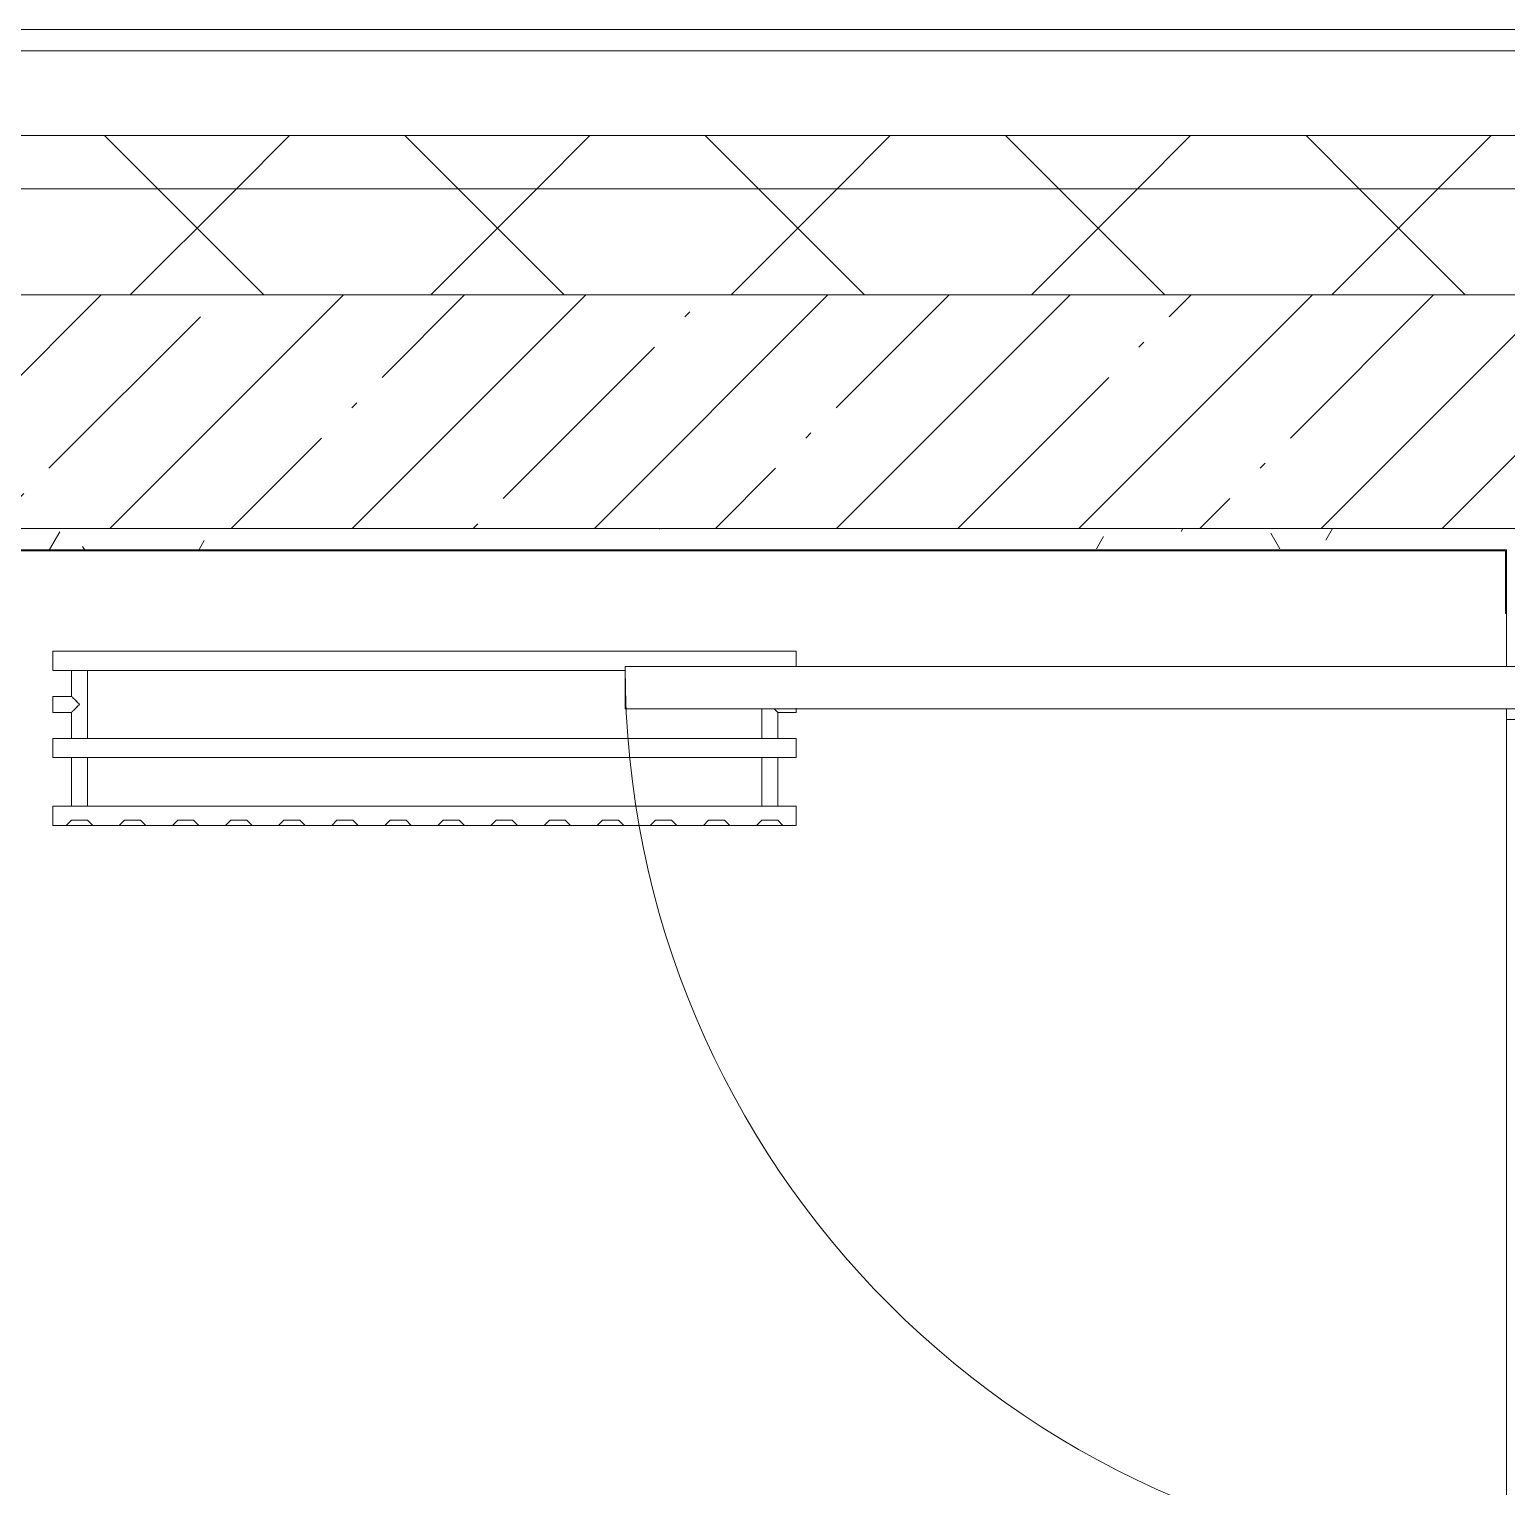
# Model space of a CAD drawing. Header units: millimetres. Extents: x -249154 to 415037, y -45458 to 354837.
# Drawn here: x 81584 to 82975, y 105164 to 106536 of the extents above; entities that cross this region are included whole.
import ezdxf

# ---------------------------------------------------------------- set-up
doc = ezdxf.new("R2010")
doc.units = ezdxf.units.MM
for name, color, linetype, lineweight, true_color in [('A-DOOR-1', 7, 'Continuous', 5, 0xc0c0c0), ('A-DOOR-FRAM-1', 7, 'Continuous', 5, 0xc0c0c0), ('A-WALL-1', 9, 'Continuous', 5, 0x808080), ('A-WALL-FNSH-1', 9, 'Continuous', 5, 0x808080), ('M-EQPM-1', 7, 'Continuous', 9, 0xb2b2b2)]:
    doc.layers.add(name, color=color, linetype=linetype, lineweight=lineweight, true_color=true_color)
for name, color, linetype, lineweight in [('A-DOOR-2', 7, 'Continuous', 5), ('A-DOOR-FRAM-2', 7, 'Continuous', 5), ('A-FLOR', 7, 'Continuous', 9), ('A-WALL', 7, 'Continuous', 5), ('I-WALL', 7, 'Continuous', 5)]:
    doc.layers.add(name, color=color, linetype=linetype, lineweight=lineweight)
pattern_1 = [(45, (0, 0), (-141.42136, 141.42136), []), (135, (0, 0), (-141.42136, -141.42136), [])]

# ---------------------------------------------------------------- blocks, each defined once
blk = doc.blocks.new('110_Дверь_СКБ_1Ст_Внутренняя1 - Д-7_л__950x2100h_Туалет-32089464-Объем проектирования 1 этажа')
at = {"layer": 'A-DOOR-2'}
h = blk.add_hatch(dxfattribs=at)
h.set_pattern_fill('FP_48', color=256, style=0, pattern_type=2)
h.set_pattern_definition([(135, (1826.41, 114.685), (-14.14214, -14.14214), []), (225, (1826.41, 114.685), (14.14214, -14.14214), [])])
h.paths.add_polyline_path([(462.5, 50), (462.5, -50), (487.5, -50), (487.5, 50)])
at = {"layer": 'A-DOOR-FRAM-2'}
h = blk.add_hatch(dxfattribs=at)
h.set_pattern_fill('FP_49', color=256, style=0, pattern_type=2)
h.set_pattern_definition([(45, (-296.384, 114.685), (-14.1421, 14.1421), []), (135, (-296.384, 114.685), (-14.1421, -14.1421), [])])
h.paths.add_polyline_path([(-462.5, -50), (-437.5, -49.6), (-437.5, 50), (-462.5, 50)])
at = {"layer": 'A-DOOR-1'}
for p, q in [((437.5, 900), (397.5, 900)), ((397.5, 900), (397.5, 50)), ((437.5, 50), (437.5, 900)), ((397.5, 50), (437.5, 50))]:
    blk.add_line(p, q, dxfattribs=at)
blk.add_arc((437.5, 50), 850, 90, 180, dxfattribs=at)
at = {"layer": 'A-DOOR-FRAM-1'}
for p, q in [((-422.5, 58), (-492.5, 58)), ((-492.5, 58), (-492.5, 50)), ((-422.5, 50), (-422.5, 58)), ((517.5, 58), (447.5, 58)), ((447.5, 58), (447.5, 50)), ((517.5, 50), (517.5, 58)), ((-492.5, 50), (-422.5, 50)), ((-437.5, 50), (-462.5, 50)), ((-462.5, 50), (-462.5, -50)), ((-412.5, 50), (-437.5, 50)), ((-437.5, 50), (-437.5, -30)), ((-437.5, -50), (-437.5, 50)), ((-422.5, 50), (-437.5, 50)), ((-437.5, 50), (-437.5, 49)), ((-437.5, 49), (-422.5, 49)), ((-422.5, 49), (-422.5, 50)), ((-412.5, 10), (-412.5, 50)), ((437.5, 50), (437.5, 10)), ((462.5, 50), (437.5, 50)), ((462.5, 50), (447.5, 50)), ((447.5, 50), (447.5, 49)), ((447.5, 50), (517.5, 50)), ((447.5, 49), (462.5, 49)), ((462.5, -30), (462.5, 50)), ((487.5, 50), (462.5, 50)), ((462.5, 50), (462.5, -50)), ((462.5, 49), (462.5, 50)), ((487.5, -50), (487.5, 50)), ((-402.5, 10), (-412.5, 10)), ((-402.5, -30), (-402.5, 10)), ((437.5, 10), (427.5, 10)), ((427.5, 10), (427.5, -30)), ((-437.5, -30), (-402.5, -30)), ((-422.5, -30), (-437.5, -30)), ((-437.5, -30), (-437.5, -50)), ((-422.5, -50), (-422.5, -30)), ((427.5, -30), (462.5, -30)), ((462.5, -30), (447.5, -30)), ((447.5, -30), (447.5, -50)), ((462.5, -50), (462.5, -30)), ((-422.5, -50), (-492.5, -50)), ((-492.5, -50), (-492.5, -58)), ((-462.5, -50), (-437.5, -50)), ((-437.5, -50), (-422.5, -50)), ((-422.5, -58), (-422.5, -50)), ((447.5, -50), (462.5, -50)), ((517.5, -50), (447.5, -50)), ((447.5, -50), (447.5, -58)), ((462.5, -50), (487.5, -50)), ((517.5, -58), (517.5, -50)), ((-492.5, -58), (-422.5, -58)), ((447.5, -58), (517.5, -58))]:
    blk.add_line(p, q, dxfattribs=at)
blk = doc.blocks.new('radiator_prado_classic_z_tip_30_po exemplyaru - Classic Z Тип 30-500-V244-Объем проектирования 1 этажа')
at = {"layer": 'M-EQPM-1'}
for p, q in [((0, 228), (0, 210)), ((700, 228), (0, 228)), ((0, 210), (0, 228)), ((0, 228), (12.5, 228)), ((12.5, 228), (37.5, 228)), ((37.5, 228), (12.5, 228)), ((12.5, 228), (37.5, 228)), ((12.5, 228), (17.5, 223)), ((12.5, 228), (17.5, 223)), ((32.5, 223), (17.5, 223)), ((17.5, 223), (32.5, 223)), ((32.5, 223), (37.5, 228)), ((37.5, 228), (32.5, 223)), ((37.5, 228), (62.5, 228)), ((62.5, 228), (87.5, 228)), ((87.5, 228), (62.5, 228)), ((62.5, 228), (87.5, 228)), ((62.5, 228), (67.5, 223)), ((62.5, 228), (67.5, 223)), ((82.5, 223), (67.5, 223)), ((67.5, 223), (82.5, 223)), ((82.5, 223), (87.5, 228)), ((87.5, 228), (82.5, 223)), ((87.5, 228), (112.5, 228)), ((112.5, 228), (137.5, 228)), ((137.5, 228), (112.5, 228)), ((112.5, 228), (137.5, 228)), ((112.5, 228), (117.5, 223)), ((112.5, 228), (117.5, 223)), ((132.5, 223), (117.5, 223)), ((117.5, 223), (132.5, 223)), ((132.5, 223), (137.5, 228)), ((137.5, 228), (132.5, 223)), ((137.5, 228), (162.5, 228)), ((162.5, 228), (187.5, 228)), ((187.5, 228), (162.5, 228)), ((162.5, 228), (187.5, 228)), ((162.5, 228), (167.5, 223)), ((162.5, 228), (167.5, 223)), ((182.5, 223), (167.5, 223)), ((167.5, 223), (182.5, 223)), ((182.5, 223), (187.5, 228)), ((187.5, 228), (182.5, 223)), ((187.5, 228), (212.5, 228)), ((212.5, 228), (237.5, 228)), ((237.5, 228), (212.5, 228)), ((212.5, 228), (237.5, 228)), ((212.5, 228), (217.5, 223)), ((212.5, 228), (217.5, 223)), ((232.5, 223), (217.5, 223)), ((217.5, 223), (232.5, 223)), ((232.5, 223), (237.5, 228)), ((237.5, 228), (232.5, 223)), ((237.5, 228), (262.5, 228)), ((262.5, 228), (287.5, 228)), ((287.5, 228), (262.5, 228)), ((262.5, 228), (287.5, 228)), ((262.5, 228), (267.5, 223)), ((262.5, 228), (267.5, 223)), ((282.5, 223), (267.5, 223)), ((267.5, 223), (282.5, 223)), ((282.5, 223), (287.5, 228)), ((287.5, 228), (282.5, 223)), ((287.5, 228), (312.5, 228)), ((312.5, 228), (337.5, 228)), ((337.5, 228), (312.5, 228)), ((312.5, 228), (337.5, 228)), ((312.5, 228), (317.5, 223)), ((312.5, 228), (317.5, 223)), ((332.5, 223), (317.5, 223)), ((317.5, 223), (332.5, 223)), ((332.5, 223), (337.5, 228)), ((337.5, 228), (332.5, 223)), ((337.5, 228), (362.5, 228)), ((362.5, 228), (387.5, 228)), ((387.5, 228), (362.5, 228)), ((362.5, 228), (387.5, 228)), ((362.5, 228), (367.5, 223)), ((362.5, 228), (367.5, 223)), ((382.5, 223), (367.5, 223)), ((367.5, 223), (382.5, 223)), ((382.5, 223), (387.5, 228)), ((387.5, 228), (382.5, 223)), ((387.5, 228), (412.5, 228)), ((412.5, 228), (437.5, 228)), ((437.5, 228), (412.5, 228)), ((412.5, 228), (437.5, 228)), ((412.5, 228), (417.5, 223)), ((412.5, 228), (417.5, 223)), ((432.5, 223), (417.5, 223)), ((417.5, 223), (432.5, 223)), ((432.5, 223), (437.5, 228)), ((437.5, 228), (432.5, 223)), ((437.5, 228), (462.5, 228)), ((462.5, 228), (487.5, 228)), ((487.5, 228), (462.5, 228)), ((462.5, 228), (487.5, 228)), ((462.5, 228), (467.5, 223)), ((462.5, 228), (467.5, 223)), ((482.5, 223), (467.5, 223)), ((467.5, 223), (482.5, 223)), ((482.5, 223), (487.5, 228)), ((487.5, 228), (482.5, 223)), ((487.5, 228), (512.5, 228)), ((512.5, 228), (537.5, 228)), ((537.5, 228), (512.5, 228)), ((512.5, 228), (537.5, 228)), ((512.5, 228), (517.5, 223)), ((512.5, 228), (517.5, 223)), ((532.5, 223), (517.5, 223)), ((517.5, 223), (532.5, 223)), ((532.5, 223), (537.5, 228)), ((537.5, 228), (532.5, 223)), ((537.5, 228), (562.5, 228)), ((562.5, 228), (587.5, 228)), ((587.5, 228), (562.5, 228)), ((562.5, 228), (587.5, 228)), ((562.5, 228), (567.5, 223)), ((562.5, 228), (567.5, 223)), ((582.5, 223), (567.5, 223)), ((567.5, 223), (582.5, 223)), ((582.5, 223), (587.5, 228)), ((587.5, 228), (582.5, 223)), ((587.5, 228), (612.5, 228)), ((612.5, 228), (637.5, 228)), ((637.5, 228), (612.5, 228)), ((612.5, 228), (637.5, 228)), ((612.5, 228), (617.5, 223)), ((617.5, 223), (612.5, 228)), ((632.5, 223), (617.5, 223)), ((617.5, 223), (632.5, 223)), ((632.5, 223), (637.5, 228)), ((637.5, 228), (632.5, 223)), ((637.5, 228), (662.5, 228)), ((662.5, 228), (687.5, 228)), ((687.5, 228), (662.5, 228)), ((662.5, 228), (687.5, 228)), ((662.5, 228), (667.5, 223)), ((662.5, 228), (667.5, 223)), ((682.5, 223), (667.5, 223)), ((667.5, 223), (682.5, 223)), ((682.5, 223), (687.5, 228)), ((687.5, 228), (682.5, 223)), ((687.5, 228), (700, 228)), ((700, 210), (700, 228)), ((700, 228), (700, 210)), ((0, 210), (700, 210)), ((17.8, 210), (0, 210)), ((17.5, 210), (17.5, 164)), ((17.5, 210), (17.5, 164)), ((17.8, 210), (17.5, 210)), ((17.5, 210), (17.8, 210)), ((17.8, 210), (17.5, 210)), ((17.5, 210), (32.5, 210)), ((32.2, 210), (17.8, 210)), ((17.8, 210), (32.2, 210)), ((32.2, 210), (17.8, 210)), ((32.5, 210), (32.2, 210)), ((32.2, 210), (32.5, 210)), ((32.5, 210), (32.2, 210)), ((667.8, 210), (32.2, 210)), ((32.5, 164), (32.5, 210)), ((32.5, 164), (32.5, 210)), ((667.5, 210), (667.5, 164)), ((667.5, 210), (667.5, 164)), ((667.8, 210), (667.5, 210)), ((667.5, 210), (682.5, 210)), ((667.8, 210), (667.5, 210)), ((667.5, 210), (667.8, 210)), ((682.2, 210), (667.8, 210)), ((682.2, 210), (667.8, 210)), ((667.8, 210), (682.2, 210)), ((682.5, 210), (682.2, 210)), ((682.5, 210), (682.2, 210)), ((682.2, 210), (682.5, 210)), ((700, 210), (682.2, 210)), ((682.5, 164), (682.5, 210)), ((682.5, 164), (682.5, 210)), ((700, 164), (0, 164)), ((0, 164), (0, 146)), ((0, 146), (0, 164)), ((0, 164), (17.8, 164)), ((17.8, 164), (17.5, 164)), ((17.5, 164), (17.8, 164)), ((17.8, 164), (17.5, 164)), ((17.5, 164), (32.5, 164)), ((32.2, 164), (17.8, 164)), ((17.8, 164), (32.2, 164)), ((32.2, 164), (17.8, 164)), ((32.5, 164), (32.2, 164)), ((32.2, 164), (32.5, 164)), ((32.5, 164), (32.2, 164)), ((32.2, 164), (667.8, 164)), ((667.8, 164), (667.5, 164)), ((667.5, 164), (682.5, 164)), ((667.8, 164), (667.5, 164)), ((667.5, 164), (667.8, 164)), ((682.2, 164), (667.8, 164)), ((682.2, 164), (667.8, 164)), ((667.8, 164), (682.2, 164)), ((682.5, 164), (682.2, 164)), ((682.5, 164), (682.2, 164)), ((682.2, 164), (682.5, 164)), ((682.2, 164), (700, 164)), ((700, 146), (700, 164)), ((700, 164), (700, 146)), ((0, 146), (700, 146)), ((18.5, 146), (0, 146)), ((17.5, 146), (17.5, 121.5)), ((17.5, 146), (17.5, 121.5)), ((17.5, 146), (18.5, 146)), ((18.5, 146), (17.5, 146)), ((17.5, 146), (18.5, 146)), ((32.5, 146), (17.5, 146)), ((18.5, 146), (32.2, 146)), ((32.2, 146), (18.5, 146)), ((18.5, 146), (32.2, 146)), ((32.2, 146), (32.5, 146)), ((32.5, 146), (32.2, 146)), ((32.2, 146), (32.5, 146)), ((667.8, 146), (32.2, 146)), ((32.5, 118.3), (32.5, 146)), ((32.5, 118.3), (32.5, 146)), ((667.5, 146), (667.5, 82)), ((667.5, 146), (667.5, 82)), ((667.5, 146), (667.8, 146)), ((682.5, 146), (667.5, 146)), ((667.5, 146), (667.8, 146)), ((667.8, 146), (667.5, 146)), ((667.8, 146), (681.5, 146)), ((667.8, 146), (681.5, 146)), ((681.5, 146), (667.8, 146)), ((681.5, 146), (682.5, 146)), ((681.5, 146), (682.5, 146)), ((682.5, 146), (681.5, 146)), ((700, 146), (681.5, 146)), ((682.5, 121.5), (682.5, 146)), ((682.5, 121.5), (682.5, 146)), ((17.5, 121.5), (0, 121.5)), ((17.5, 121.5), (0, 121.5)), ((0, 121.5), (0, 120.5)), ((0, 117.7), (0, 121.5)), ((0, 120.5), (0, 117.7)), ((0, 120.5), (0, 119.3)), ((0, 117.7), (0, 120.5)), ((0, 120.5), (0, 120.5)), ((0, 119.3), (0, 117.7)), ((700, 121.5), (682.5, 121.5)), ((700, 121.5), (682.5, 121.5)), ((700, 121.5), (700, 106.5)), ((700, 120.5), (700, 121.5)), ((700, 121.5), (700, 120.5)), ((700, 120.5), (700, 121.5)), ((700, 107.5), (700, 120.5)), ((700, 120.5), (700, 107.5)), ((700, 107.5), (700, 120.5)), ((682.5, 82), (682.5, 106.5)), ((682.5, 106.5), (700, 106.5)), ((682.5, 82), (682.5, 106.5)), ((682.5, 106.5), (700, 106.5)), ((700, 106.5), (700, 107.5)), ((700, 107.5), (700, 106.5)), ((700, 106.5), (700, 107.5)), ((0, 78.3), (0, 64)), ((0, 64), (0, 78.3)), ((700, 82), (161.2, 82)), ((161.2, 82), (667.8, 82)), ((667.8, 82), (667.5, 82)), ((667.5, 82), (682.5, 82)), ((667.8, 82), (667.5, 82)), ((667.5, 82), (667.8, 82)), ((681.5, 82), (667.8, 82)), ((681.5, 82), (667.8, 82)), ((667.8, 82), (681.5, 82)), ((682.5, 82), (681.5, 82)), ((682.5, 82), (681.5, 82)), ((681.5, 82), (682.5, 82)), ((681.5, 82), (700, 82)), ((700, 64), (700, 82)), ((700, 82), (700, 64)), ((700, 64), (0, 64)), ((0, 64), (700, 64))]:
    blk.add_line(p, q, dxfattribs=at)
for points, knots in [([(18.5, 120.5), (18.4, 120.6), (18.3, 120.7), (18.1, 120.9), (17.9, 121.1), (17.8, 121.2), (17.7, 121.3), (17.5, 121.5), (17.5, 121.5), (17.5, 121.5)], [0.7142857, 0.7142857, 0.7142857, 0.7142857, 0.75, 0.7857143, 0.8214286, 0.8571429, 0.8928571, 0.9285714, 1, 1, 1, 1]), ([(17.5, 121.5), (17.5, 121.5), (17.5, 121.5), (17.7, 121.3), (17.8, 121.2), (17.9, 121.1), (18.1, 120.9), (18.3, 120.7), (18.4, 120.6), (18.5, 120.5)], [0, 0, 0, 0, 0.0714286, 0.1071429, 0.1428571, 0.1785714, 0.2142857, 0.25, 0.2857143, 0.2857143, 0.2857143, 0.2857143]), ([(17.5, 121.5), (17.5, 121.5), (17.5, 121.5), (17.7, 121.3), (17.8, 121.2), (17.9, 121.1), (18.1, 120.9), (18.3, 120.7), (18.4, 120.6), (18.5, 120.5)], [0, 0, 0, 0, 0.0714286, 0.1071429, 0.1428571, 0.1785714, 0.2142857, 0.25, 0.2857143, 0.2857143, 0.2857143, 0.2857143]), ([(20.8, 118.2), (20.7, 118.3), (20.5, 118.5), (20.2, 118.8), (19.8, 119.1), (19.6, 119.4), (19.3, 119.7), (19, 120), (18.7, 120.3), (18.5, 120.5), (18.3, 120.7), (18.1, 120.9), (17.9, 121.1), (17.8, 121.2), (17.7, 121.3), (17.5, 121.5), (17.5, 121.5), (17.5, 121.5)], [0.4285714, 0.4285714, 0.4285714, 0.4285714, 0.4642857, 0.5, 0.5357143, 0.5714286, 0.6071429, 0.6428571, 0.6785714, 0.7142857, 0.75, 0.7857143, 0.8214286, 0.8571429, 0.8928571, 0.9285714, 1, 1, 1, 1]), ([(19.6, 119.4), (19.7, 119.3), (19.9, 119.2), (20.3, 118.7), (20.6, 118.4), (20.8, 118.2)], [0.4285714, 0.4285714, 0.4285714, 0.4285714, 0.4642857, 0.5, 0.5714286, 0.5714286, 0.5714286, 0.5714286]), ([(19.6, 119.4), (19.7, 119.3), (19.8, 119.1), (20.3, 118.7), (20.6, 118.4), (20.8, 118.2)], [0.4285714, 0.4285714, 0.4285714, 0.4285714, 0.4642857, 0.5, 0.5714286, 0.5714286, 0.5714286, 0.5714286]), ([(675, 114), (675.5, 114.5), (676.4, 115.4), (677.6, 116.6), (678.4, 117.4), (678.9, 117.9), (679.2, 118.2), (679.5, 118.5), (679.8, 118.8), (680.1, 119.2), (680.4, 119.4), (680.7, 119.7), (681, 120), (681.3, 120.3), (681.5, 120.5), (681.7, 120.7), (681.9, 120.9), (682.1, 121.1), (682.2, 121.2), (682.3, 121.3), (682.5, 121.5), (682.5, 121.5), (682.5, 121.5)], [0, 0, 0, 0, 0.142857, 0.285714, 0.357143, 0.392857, 0.428571, 0.464286, 0.5, 0.535714, 0.571429, 0.607143, 0.642857, 0.678571, 0.714286, 0.75, 0.785714, 0.821429, 0.857143, 0.892857, 0.928571, 1, 1, 1, 1]), ([(682.5, 106.5), (682.5, 106.5), (682.5, 106.5), (682.3, 106.7), (682.2, 106.8), (682.1, 106.9), (681.9, 107.1), (681.7, 107.3), (681.5, 107.5), (681.3, 107.7), (681, 108), (680.7, 108.3), (680.4, 108.6), (680.1, 108.8), (679.7, 109.3), (679.3, 109.7), (678.9, 110.1), (678.4, 110.6), (677.6, 111.4), (676.4, 112.6), (675.5, 113.5), (675, 114)], [0, 0, 0, 0, 0.071429, 0.107143, 0.142857, 0.178571, 0.214286, 0.25, 0.285714, 0.321429, 0.357143, 0.392857, 0.428571, 0.464286, 0.5, 0.571429, 0.607143, 0.642857, 0.714286, 0.857143, 1, 1, 1, 1]), ([(680.4, 119.4), (680.3, 119.3), (680.1, 119.2), (679.7, 118.7), (679.3, 118.3), (678.9, 117.9), (678.4, 117.4), (678.1, 117.1), (677.9, 116.9)], [0.4285714, 0.4285714, 0.4285714, 0.4285714, 0.4642857, 0.5, 0.5714286, 0.6071429, 0.6428571, 0.7142857, 0.7142857, 0.7142857, 0.7142857]), ([(680.4, 119.4), (680.3, 119.3), (680.1, 119.2), (679.7, 118.7), (679.3, 118.3), (678.9, 117.9), (678.4, 117.4), (678.1, 117.1), (677.9, 116.9)], [0.4285714, 0.4285714, 0.4285714, 0.4285714, 0.4642857, 0.5, 0.5714286, 0.6071429, 0.6428571, 0.7142857, 0.7142857, 0.7142857, 0.7142857]), ([(677.9, 116.9), (678.1, 117.1), (678.4, 117.4), (678.9, 117.9), (679.2, 118.2), (679.5, 118.5), (679.8, 118.8), (680.1, 119.2), (680.3, 119.3), (680.4, 119.4)], [0.2857143, 0.2857143, 0.2857143, 0.2857143, 0.3571429, 0.3928571, 0.4285714, 0.4642857, 0.5, 0.5357143, 0.5714286, 0.5714286, 0.5714286, 0.5714286]), ([(682.5, 121.5), (682.5, 121.5), (682.5, 121.5), (682.3, 121.3), (682.2, 121.2), (682.1, 121.1), (681.9, 120.9), (681.7, 120.7), (681.6, 120.6), (681.5, 120.5)], [0, 0, 0, 0, 0.0714286, 0.1071429, 0.1428571, 0.1785714, 0.2142857, 0.25, 0.2857143, 0.2857143, 0.2857143, 0.2857143]), ([(682.5, 121.5), (682.5, 121.5), (682.5, 121.5), (682.3, 121.3), (682.2, 121.2), (682.1, 121.1), (681.9, 120.9), (681.7, 120.7), (681.6, 120.6), (681.5, 120.5)], [0, 0, 0, 0, 0.0714286, 0.1071429, 0.1428571, 0.1785714, 0.2142857, 0.25, 0.2857143, 0.2857143, 0.2857143, 0.2857143]), ([(681.5, 120.5), (681.6, 120.6), (681.7, 120.7), (681.9, 120.9), (682.1, 121.1), (682.2, 121.2), (682.3, 121.3), (682.5, 121.5), (682.5, 121.5), (682.5, 121.5)], [0.7142857, 0.7142857, 0.7142857, 0.7142857, 0.75, 0.7857143, 0.8214286, 0.8571429, 0.8928571, 0.9285714, 1, 1, 1, 1]), ([(677.9, 111.1), (678.1, 110.9), (678.4, 110.6), (678.9, 110.1), (679.2, 109.8), (679.5, 109.5), (679.8, 109.2), (680.1, 108.8), (680.3, 108.7), (680.4, 108.6)], [0.2857143, 0.2857143, 0.2857143, 0.2857143, 0.3571429, 0.3928571, 0.4285714, 0.4642857, 0.5, 0.5357143, 0.5714286, 0.5714286, 0.5714286, 0.5714286]), ([(677.9, 111.1), (678.1, 110.9), (678.4, 110.6), (678.9, 110.1), (679.2, 109.8), (679.5, 109.5), (679.8, 109.2), (680.1, 108.8), (680.3, 108.7), (680.4, 108.6)], [0.2857143, 0.2857143, 0.2857143, 0.2857143, 0.3571429, 0.3928571, 0.4285714, 0.4642857, 0.5, 0.5357143, 0.5714286, 0.5714286, 0.5714286, 0.5714286]), ([(680.4, 108.6), (680.3, 108.7), (680.1, 108.8), (679.7, 109.3), (679.3, 109.7), (678.9, 110.1), (678.4, 110.6), (678.1, 110.9), (677.9, 111.1)], [0.4285714, 0.4285714, 0.4285714, 0.4285714, 0.4642857, 0.5, 0.5714286, 0.6071429, 0.6428571, 0.7142857, 0.7142857, 0.7142857, 0.7142857]), ([(681.5, 107.5), (681.6, 107.4), (681.7, 107.3), (681.9, 107.1), (682.1, 106.9), (682.2, 106.8), (682.3, 106.7), (682.5, 106.5), (682.5, 106.5), (682.5, 106.5)], [0.7142857, 0.7142857, 0.7142857, 0.7142857, 0.75, 0.7857143, 0.8214286, 0.8571429, 0.8928571, 0.9285714, 1, 1, 1, 1]), ([(681.5, 107.5), (681.6, 107.4), (681.7, 107.3), (681.9, 107.1), (682.1, 106.9), (682.2, 106.8), (682.3, 106.7), (682.5, 106.5), (682.5, 106.5), (682.5, 106.5)], [0.7142857, 0.7142857, 0.7142857, 0.7142857, 0.75, 0.7857143, 0.8214286, 0.8571429, 0.8928571, 0.9285714, 1, 1, 1, 1]), ([(682.5, 106.5), (682.5, 106.5), (682.5, 106.5), (682.3, 106.7), (682.2, 106.8), (682.1, 106.9), (681.9, 107.1), (681.7, 107.3), (681.6, 107.4), (681.5, 107.5)], [0, 0, 0, 0, 0.0714286, 0.1071429, 0.1428571, 0.1785714, 0.2142857, 0.25, 0.2857143, 0.2857143, 0.2857143, 0.2857143])]:
    blk.add_open_spline(points, degree=3, knots=knots, dxfattribs=at)
for points in [[(19.6, 119.4), (19.5, 119.5), (19.3, 119.7), (19, 120), (18.7, 120.3), (18.6, 120.4), (18.5, 120.5)], [(18.5, 120.5), (18.6, 120.4), (18.7, 120.3), (19, 120), (19.3, 119.7), (19.5, 119.5), (19.6, 119.4)], [(18.5, 120.5), (18.6, 120.4), (18.7, 120.3), (19, 120), (19.3, 119.7), (19.5, 119.5), (19.6, 119.4)], [(20.8, 118.2), (20.7, 118.3), (20.5, 118.5), (20.2, 118.8), (19.9, 119.2), (19.7, 119.3), (19.6, 119.4)], [(677.9, 116.9), (677.4, 116.4), (676.4, 115.4), (675.5, 114.5), (675, 114)], [(677.9, 116.9), (677.4, 116.4), (676.4, 115.4), (675.5, 114.5), (675, 114)], [(675, 114), (675.5, 114.5), (676.4, 115.4), (677.4, 116.4), (677.9, 116.9)], [(675, 114), (675.5, 113.5), (676.4, 112.6), (677.4, 111.6), (677.9, 111.1)], [(675, 114), (675.5, 113.5), (676.4, 112.6), (677.4, 111.6), (677.9, 111.1)], [(677.9, 111.1), (677.4, 111.6), (676.4, 112.6), (675.5, 113.5), (675, 114)], [(681.5, 120.5), (681.4, 120.4), (681.3, 120.3), (681, 120), (680.7, 119.7), (680.5, 119.5), (680.4, 119.4)], [(681.5, 120.5), (681.4, 120.4), (681.3, 120.3), (681, 120), (680.7, 119.7), (680.5, 119.5), (680.4, 119.4)], [(680.4, 119.4), (680.5, 119.5), (680.7, 119.7), (681, 120), (681.3, 120.3), (681.4, 120.4), (681.5, 120.5)], [(680.4, 108.6), (680.5, 108.5), (680.7, 108.3), (681, 108), (681.3, 107.7), (681.4, 107.6), (681.5, 107.5)], [(680.4, 108.6), (680.5, 108.5), (680.7, 108.3), (681, 108), (681.3, 107.7), (681.4, 107.6), (681.5, 107.5)], [(681.5, 107.5), (681.4, 107.6), (681.3, 107.7), (681, 108), (680.7, 108.3), (680.5, 108.5), (680.4, 108.6)]]:
    blk.add_open_spline(points, degree=3, dxfattribs=at)
blk = doc.blocks.new('1floor')
at = {"layer": 'A-WALL'}
h = blk.add_hatch(dxfattribs=at)
h.set_pattern_fill('FP_24', color=256, style=0, pattern_type=2)
h.set_pattern_definition(pattern_1)
h.paths.add_polyline_path([(84750, 27200), (84970, 27200), (84970, 27250), (80350, 27250), (80350, 27200), (84748.3, 27200)])
h.paths.add_polyline_path([(77250, 27200), (77250, 27250), (76350, 27250), (76350, 27200), (77042.1, 27200)])
h.paths.add_polyline_path([(74250, 27200), (74250, 27250), (72910, 27250), (72910, 27200), (73947.5, 27200)])
h.paths.add_polyline_path([(68210, 27200), (70810, 27200), (70810, 27250), (68210, 27250)])
h.paths.add_polyline_path([(66726.8, 27200), (67110, 27200), (67110, 27250), (66160, 27250), (66160, 27200)])
h.paths.add_polyline_path([(60005, 27200), (61060, 27200), (61060, 27250), (60005, 27250), (60005, 27210)])
h.paths.add_polyline_path([(57443, 27200), (57705, 27200), (57705, 27250), (56860, 27250), (56860, 27200)])
h.paths.add_polyline_path([(54760, 27200), (54760, 27250), (53860, 27250), (53860, 27200), (54348.4, 27200)])
h.paths.add_polyline_path([(50860, 27200), (51760, 27200), (51760, 27250), (50860, 27250), (50860, 27210)])
h.paths.add_polyline_path([(47660, 27200), (48760, 27200), (48760, 27250), (47660, 27250), (47660, 27210)])
h.paths.add_polyline_path([(43001.5, 27200), (44560, 27200), (44560, 27250), (42160, 27250), (42160, 27200), (42780, 27200)])
h = blk.add_hatch(dxfattribs=at)
h.set_pattern_fill('FP_24', color=256, style=0, pattern_type=2)
h.set_pattern_definition(pattern_1)
h.paths.add_polyline_path([(73540, 27100), (74250, 27100), (74250, 27200), (72910, 27200), (72910, 27100), (72915.9, 27100)])
h.paths.add_polyline_path([(42780, 27100), (44560, 27100), (44560, 27200), (42160, 27200), (42160, 27100), (42760, 27100)])
h.paths.add_polyline_path([(84262.8, 27100), (84970, 27100), (84970, 27200), (80350, 27200), (80350, 27100), (84100, 27100)])
h.paths.add_polyline_path([(47660, 27100), (48760, 27100), (48760, 27200), (47660, 27200), (47660, 27139.7)])
h.paths.add_polyline_path([(50860, 27100), (51760, 27100), (51760, 27200), (50860, 27200), (50860, 27140)])
h.paths.add_polyline_path([(53860, 27100), (54760, 27100), (54760, 27200), (53860, 27200), (53860, 27140)])
h.paths.add_polyline_path([(57350, 27100), (57705, 27100), (57705, 27200), (56860, 27200), (56860, 27100)])
h.paths.add_polyline_path([(77042.1, 27100), (77250, 27100), (77250, 27200), (76350, 27200), (76350, 27100), (76750, 27100)])
h.paths.add_polyline_path([(60005, 27100), (61060, 27100), (61060, 27200), (60005, 27200), (60005, 27140)])
h.paths.add_polyline_path([(67060, 27100), (67078, 27102), (67078, 27110), (67110, 27110), (67110, 27200), (66160, 27200), (66160, 27100), (66760, 27100)])
h.paths.add_polyline_path([(70310, 27100), (70810, 27100), (70810, 27200), (68210, 27200), (68210, 27110), (68242, 27110), (68242, 27102), (69976.7, 27100)])
at = {"layer": 'I-WALL'}
h = blk.add_hatch(dxfattribs=at)
h.set_pattern_fill('FP_1', color=256, style=0, pattern_type=2)
h.set_pattern_definition([(45, (0, 0), (-114.04925, 114.04925), []), (45, (114.05, 0), (-114.04925, 114.04925), [201.612, -40.322, 6.706, -33.617])])
h.paths.add_polyline_path([(83231.3, 26880), (84200, 26880), (84200, 27100), (81150, 27100), (81150, 26880), (83050, 26880)])
h = blk.add_hatch(dxfattribs=at)
h.set_pattern_fill('FP_191', color=256, style=0, pattern_type=2)
h.set_pattern_definition([(0, (0, 0), (243.84, 60.96), [20.117, -162.763, 20.117, -162.763, -975.36]), (0, (0, 0), (243.84, 60.96), [-365.76, 20.117, -345.643, 20.117, -162.763, -426.72]), (0, (0, 0), (243.84, 60.96), [-914.4, 20.117, -101.803, 20.117, -284.683]), (120, (91.44, 30.48), (-174.71291, 180.691634), [20.117, -162.763, 20.117, -162.763, -975.36]), (120, (91.44, 30.48), (-174.71291, 180.691634), [-365.76, 20.117, -345.643, 20.117, -162.763, -426.72]), (120, (91.44, 30.48), (-174.71291, 180.691634), [-914.4, 20.117, -101.803, 20.117, -284.683]), (240, (121.92, 152.4), (-69.12709, -241.651634), [20.117, -162.763, 20.117, -162.763, -975.36]), (240, (121.92, 152.4), (-69.12709, -241.651634), [-365.76, 20.117, -345.643, 20.117, -162.763, -426.72]), (240, (121.92, 152.4), (-69.12709, -241.651634), [-914.4, 20.117, -101.803, 20.117, -284.683])])
h.paths.add_polyline_path([(82930, 26880), (82910, 26860), (82930, 26860), (82930, 26864.4)])
h.paths.add_polyline_path([(81425, 26860), (82910, 26861), (82930, 26880), (81420, 26880), (81425, 26872.3)])
at = {"layer": 'A-FLOR'}
for p, q in [((81425, 26860), (82909, 26860)), ((82910, 26860), (82910, 26750)), ((82910, 26710), (82910, 24390)), ((83050, 26700), (82910, 26700))]:
    blk.add_line(p, q, dxfattribs=at)
at = {"layer": 'A-WALL'}
for p, q in [((85123, 27330), (80350, 27330)), ((84970, 27250), (80350, 27250)), ((84970, 27200), (80350, 27200)), ((82909, 26860), (82910, 26860))]:
    blk.add_line(p, q, dxfattribs=at)
at = {"layer": 'A-WALL-1'}
for p, q in [((77270, 27100), (84970, 27100)), ((84200, 27100), (81150, 27100)), ((84200, 26880), (81150, 26880))]:
    blk.add_line(p, q, dxfattribs=at)
at = {"layer": 'A-WALL-FNSH-1'}
for p, q in [((84970, 27350), (80350, 27350)), ((81421, 26859), (82909, 26859)), ((82909, 26859), (82909, 26800)), ((82909, 26800), (82910, 26800))]:
    blk.add_line(p, q, dxfattribs=at)
at = {"layer": 'A-DOOR-1', "rotation": 90}
blk.add_blockref('110_Дверь_СКБ_1Ст_Внутренняя1 - Д-7_л__950x2100h_Туалет-32089464-Объем проектирования 1 этажа', (82980, 26312.5), dxfattribs=at)
at = {"layer": 'M-EQPM-1', "rotation": 180}
blk.add_blockref('radiator_prado_classic_z_tip_30_po exemplyaru - Classic Z Тип 30-500-V244-Объем проектирования 1 этажа', (82241.2, 26828.3), dxfattribs=at)

msp = doc.modelspace()

# ---------------------------------------------------------------- block references
msp.add_blockref('1floor', (64.7, 79186.1))

doc.saveas('drawing.dxf')
